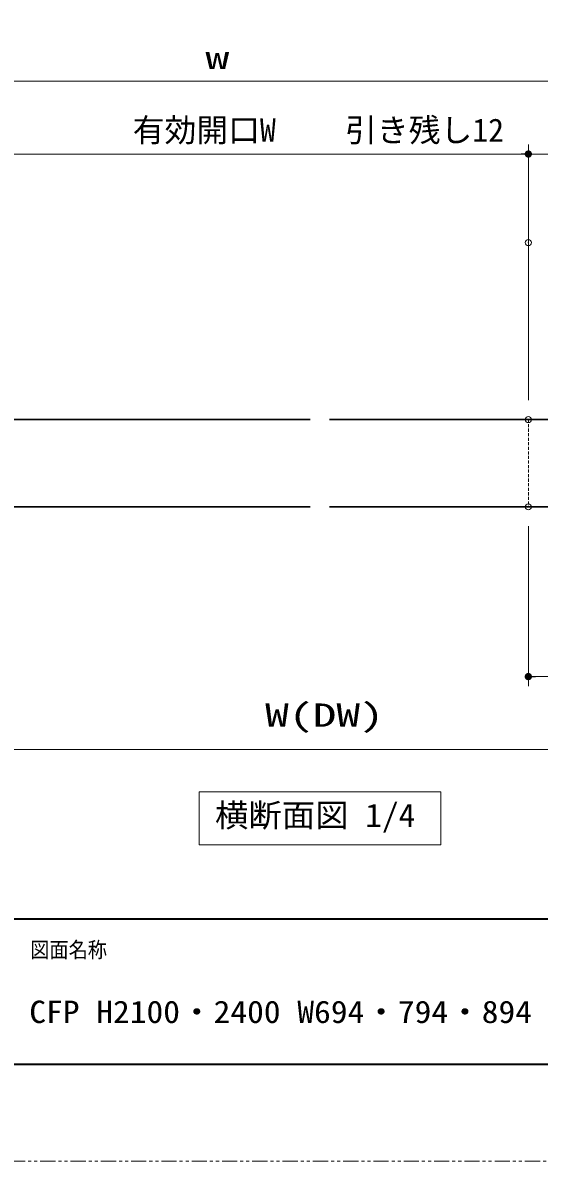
# Model space of a CAD drawing. Units: millimetres, scale not verified. Extents: x -1306 to 1306, y -607 to 607.
# Drawn here: x -876.4 to -663.3, y -594 to -124.5 of the extents above; entities that cross this region are included whole.
import ezdxf
from ezdxf.enums import TextEntityAlignment as Align

# ---------------------------------------------------------------- set-up
doc = ezdxf.new("R2010")
doc.units = ezdxf.units.MM
doc.header["$LTSCALE"] = 5
doc.header["$PDMODE"] = 32
doc.header["$PDSIZE"] = 2.5
doc.linetypes.add('USER1', pattern=[0.375, 0.25, -0.125])
doc.linetypes.add('USER2', pattern=[2.5, 1.25, -0.25, 0.25, -0.25, 0.25, -0.25])
for name, color, linetype, lineweight in [('0-1_線(黄)', 2, 'Continuous', 15), ('0-4_線(白)', 7, 'Continuous', 30), ('0-6_寸法線', 3, 'Continuous', 13), ('0-7_0', 3, 'Continuous', 25), ('0-8_DEFPOINTS', 7, 'Continuous', 5), ('0-9_陰線', 1, 'USER2', 9), ('0-E_点線(黄)', 2, 'USER1', 15), ('0-F_図面枠', 7, 'Continuous', 35)]:
    doc.layers.add(name, color=color, linetype=linetype, lineweight=lineweight)
doc.styles.add('ＭＳ ゴシック', font='')
doc.styles.get('ＭＳ ゴシック').set_extended_font_data('MS Gothic')

# ---------------------------------------------------------------- blocks, each defined once
blk = doc.blocks.new('_DOT')
at = {"layer": '0-7_0'}
blk.add_line((-2.5, 0), (-5, 0), dxfattribs=at)
for points in [[(0, 0), (-2.5, 0), (-2.48, 0.313)], [(0, 0), (-2.48, -0.313), (-2.5, 0)], [(0, 0), (-2.48, 0.313), (-2.421, 0.622)], [(0, 0), (-2.421, -0.622), (-2.48, -0.313)], [(0, 0), (-2.421, 0.622), (-2.324, 0.92)], [(0, 0), (-2.324, -0.92), (-2.421, -0.622)], [(0, 0), (-2.324, 0.92), (-2.191, 1.204)], [(0, 0), (-2.191, -1.204), (-2.324, -0.92)], [(0, 0), (-2.191, 1.204), (-2.023, 1.469)], [(0, 0), (-2.023, -1.469), (-2.191, -1.204)], [(0, 0), (-2.023, 1.469), (-1.822, 1.711)], [(0, 0), (-1.822, -1.711), (-2.023, -1.469)], [(0, 0), (-1.822, 1.711), (-1.594, 1.926)], [(0, 0), (-1.594, -1.926), (-1.822, -1.711)], [(0, 0), (-1.594, 1.926), (-1.34, 2.111)], [(0, 0), (-1.34, -2.111), (-1.594, -1.926)], [(0, 0), (-1.34, 2.111), (-1.064, 2.262)], [(0, 0), (-1.064, -2.262), (-1.34, -2.111)], [(0, 0), (-1.064, 2.262), (-0.773, 2.378)], [(0, 0), (-0.773, -2.378), (-1.064, -2.262)], [(0, 0), (-0.773, 2.378), (-0.468, 2.456)], [(0, 0), (-0.468, -2.456), (-0.773, -2.378)], [(0, 0), (-0.468, 2.456), (-0.157, 2.495)], [(0, 0), (-0.157, -2.495), (-0.468, -2.456)], [(0, 0), (-0.157, 2.495), (0.157, 2.495)], [(0, 0), (0.157, -2.495), (-0.157, -2.495)], [(0, 0), (0.157, 2.495), (0.468, 2.456)], [(0, 0), (0.468, 2.456), (0.773, 2.378)], [(0, 0), (0.773, 2.378), (1.064, 2.262)], [(0, 0), (1.064, 2.262), (1.34, 2.111)], [(0, 0), (1.34, 2.111), (1.594, 1.926)], [(0, 0), (1.594, 1.926), (1.822, 1.711)], [(0, 0), (1.822, 1.711), (2.023, 1.469)], [(0, 0), (2.023, 1.469), (2.191, 1.204)], [(0, 0), (2.191, 1.204), (2.324, 0.92)], [(0, 0), (2.324, 0.92), (2.421, 0.622)], [(0, 0), (2.421, 0.622), (2.48, 0.313)], [(0, 0), (2.48, 0.313), (2.5, 0)], [(0, 0), (0.468, -2.456), (0.157, -2.495)], [(0, 0), (0.773, -2.378), (0.468, -2.456)], [(0, 0), (1.064, -2.262), (0.773, -2.378)], [(0, 0), (1.34, -2.111), (1.064, -2.262)], [(0, 0), (1.594, -1.926), (1.34, -2.111)], [(0, 0), (1.822, -1.711), (1.594, -1.926)], [(0, 0), (2.023, -1.469), (1.822, -1.711)], [(0, 0), (2.191, -1.204), (2.023, -1.469)], [(0, 0), (2.324, -0.92), (2.191, -1.204)], [(0, 0), (2.421, -0.622), (2.324, -0.92)], [(0, 0), (2.48, -0.313), (2.421, -0.622)], [(0, 0), (2.5, 0), (2.48, -0.313)]]:
    blk.add_solid(points, dxfattribs=at)

msp = doc.modelspace()

# ---------------------------------------------------------------- linework, layer by layer
at = {"layer": '0-1_線(黄)'}
msp.add_lwpolyline([(-803.672, -441.642), (-703.966, -441.642), (-703.966, -463.477), (-803.672, -463.477)], close=True, dxfattribs=at)
at = {"layer": '0-4_線(白)'}
for p, q in [((-757.819, -288.142), (-953.821, -288.142)), ((-553.817, -288.142), (-749.819, -288.142)), ((-757.819, -324.142), (-953.821, -324.142)), ((-553.817, -324.142), (-749.819, -324.142))]:
    msp.add_line(p, q, dxfattribs=at)
at = {"layer": '0-6_寸法線'}
for p, q in [((-932.821, -148.642), (-658.821, -148.642)), ((-667.821, -207.142), (-667.821, -174.642)), ((-667.821, -280.142), (-667.821, -174.642)), ((-932.821, -178.642), (-670.821, -178.642)), ((-670.821, -178.642), (-747.44, -178.642)), ((-655.821, -178.642), (-667.821, -178.642)), ((-667.821, -332.142), (-667.821, -398.142)), ((-556.817, -394.142), (-664.821, -394.142)), ((-950.821, -424.142), (-556.817, -424.142))]:
    msp.add_line(p, q, dxfattribs=at)
at = {"layer": '0-8_DEFPOINTS'}
for p in [(-667.821, -178.642), (-667.821, -215.142), (-667.821, -288.142), (-667.821, -324.142), (-667.821, -394.142)]:
    msp.add_point(p, dxfattribs=at)
at = {"layer": '0-9_陰線', "color": 4}
msp.add_line((387.036, -594), (-1292.964, -594), dxfattribs=at)
at = {"layer": '0-E_点線(黄)'}
msp.add_line((-667.821, -288.142), (-667.821, -324.142), dxfattribs=at)
at = {"layer": '0-F_図面枠'}
msp.add_line((-1252.964, -494), (347.036, -494), dxfattribs=at)
msp.add_lwpolyline([(-1252.964, -554), (347.036, -554), (347.036, 554), (-1252.964, 554)], close=True, dxfattribs=at)

# ---------------------------------------------------------------- block references
at = {"layer": '0-6_寸法線', "xscale": 0.6, "yscale": 0.6}
msp.add_blockref('_DOT', (-667.821, -178.642), dxfattribs=at)
msp.add_blockref('_DOT', (-667.821, -178.642), dxfattribs=at)
at = {"layer": '0-6_寸法線', "xscale": 0.6, "yscale": 0.6, "rotation": 180}
msp.add_blockref('_DOT', (-667.821, -394.142), dxfattribs=at)

# ---------------------------------------------------------------- texts
at = {"layer": '0-1_線(黄)', "style": 'ＭＳ ゴシック', "width": 1.05}
msp.add_text('横断面図 1/4', height=9.621, dxfattribs=at).set_placement((-797.096, -459.021), align=Align.BOTTOM_LEFT)
at = {"layer": '0-6_寸法線', "style": 'ＭＳ ゴシック', "width": 1.5}
for s, p in [('w', (-801.059, -146.493)), ('W(DW)', (-776.438, -417.707))]:
    msp.add_text(s, height=9.604, dxfattribs=at).set_placement(p, align=Align.BOTTOM_LEFT)
at = {"layer": '0-6_寸法線', "style": 'ＭＳ ゴシック'}
for s, p in [('有効開口W', (-831.059, -176.493)), ('引き残し12', (-743.44, -176.493))]:
    msp.add_text(s, height=9.621, dxfattribs=at).set_placement(p, align=Align.BOTTOM_LEFT)
at = {"layer": '0-F_図面枠', "style": 'ＭＳ ゴシック'}
for s, height, width, p in [('図面名称', 6.452, 0.9, (-873.367, -511.963)), ('CFP H2100・2400 W694・794・894 アウトセット引き戸 フラット 枠なし 標準埋込レール', 9.236, 1.1, (-873.76, -539.776))]:
    msp.add_text(s, height=height, dxfattribs=dict(at, width=width)).set_placement(p, align=Align.BOTTOM_LEFT)

doc.saveas('drawing.dxf')
